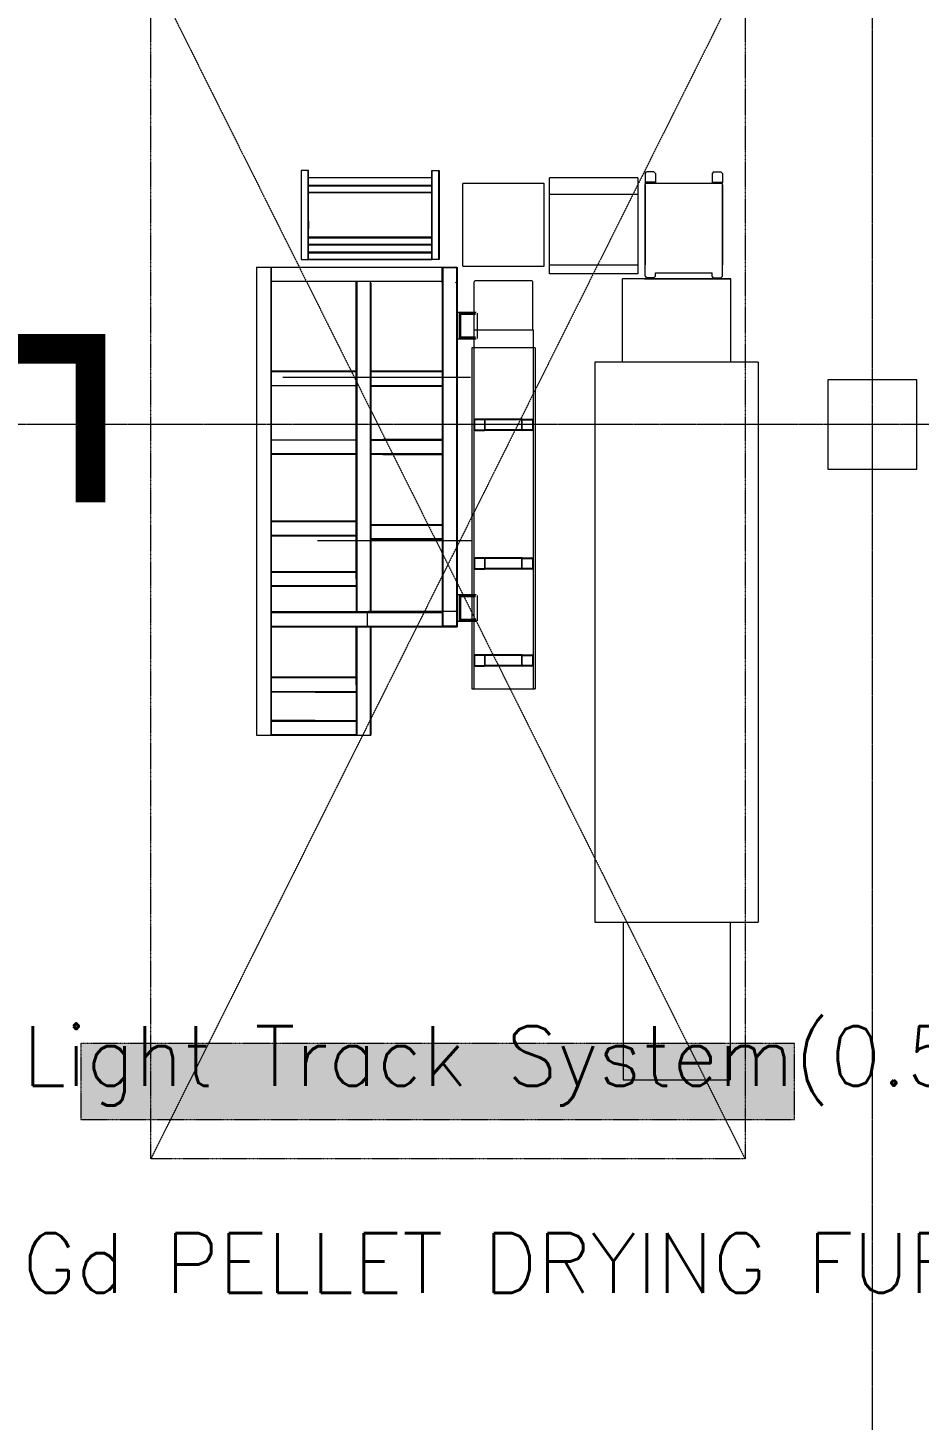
# Model space of a CAD drawing. Extents: x -59767 to 1106559, y -1290 to 1129522.
# Drawn here: x 110525 to 116524, y 275395 to 284764 of the extents above; entities that cross this region are included whole.
import ezdxf
from ezdxf.enums import TextEntityAlignment as Align

# ---------------------------------------------------------------- set-up
doc = ezdxf.new("R2010")
doc.units = 0
for name, pattern in [('CENTER', [2, 1.25, -0.25, 0.25, -0.25]), ('DASHED', [3.5, 2, -1.5]), ('HID', [3, 2, -1])]:
    doc.linetypes.add(name, pattern=pattern)
for name, color, linetype, lineweight in [('00_Crane', 1, 'CONTINUOUS', 15), ('COLUMN', 2, 'CONTINUOUS', 9), ('TEXT', 3, 'CONTINUOUS', 9), ('중간선', 5, 'CONTINUOUS', 9), ('중심선', 1, 'CENTER', 9)]:
    doc.layers.add(name, color=color, linetype=linetype, lineweight=lineweight)
doc.styles.get("Standard").update_dxf_attribs({"font": 'romans.shx', "bigfont": 'whtgtxt.shx'})

# ---------------------------------------------------------------- blocks, each defined once
blk = doc.blocks.new('column600')
at = {"layer": 'COLUMN', "linetype": 'Continuous'}
blk.add_lwpolyline([(-300, -300), (300, -300), (300, 300), (-300, 300)], close=True, dxfattribs=at)

msp = doc.modelspace()

# ---------------------------------------------------------------- hatches: boundary and pattern name
at = {"layer": '중간선'}
h = msp.add_hatch(color=1, dxfattribs=at)
h.dxf.hatch_style = 1
h.paths.add_polyline_path([(115683.9, 277417.1), (115683.9, 277929.9), (110882.1, 277929.9), (110882.1, 277417.1)])

# ---------------------------------------------------------------- linework, layer by layer
at = {"layer": '00_Crane', "linetype": 'HID'}
for p, q in [((115352.1, 285152.7), (111352.1, 277152.7)), ((111352.1, 285152.7), (115352.1, 277152.7))]:
    msp.add_line(p, q, dxfattribs=at)
for points in [[(111352.1, 285152.7), (115352.1, 285152.7), (115352.1, 277152.7), (111352.1, 277152.7)], [(115683.9, 277417.1), (115683.9, 277929.9), (110882.1, 277929.9), (110882.1, 277417.1)]]:
    msp.add_lwpolyline(points, close=True, dxfattribs=at)
at = {"layer": '중간선'}
for p, q in [((112363.9, 283804.5), (112363.9, 283204.5)), ((112413.9, 283804.5), (112363.9, 283804.5)), ((112367.1, 283204.5), (112367.1, 283804.5)), ((112410.7, 283204.5), (112410.7, 283804.5)), ((112413.9, 283204.5), (112413.9, 283804.5)), ((113243.9, 283804.5), (113293.9, 283804.5)), ((113243.9, 283204.5), (113243.9, 283804.5)), ((113247.1, 283204.5), (113247.1, 283804.5)), ((113290.7, 283204.5), (113290.7, 283804.5)), ((113293.9, 283804.5), (113293.9, 283204.5)), ((112413.9, 283757.7), (113243.9, 283757.7)), ((113243.9, 283754.5), (112413.9, 283754.5)), ((112413.9, 283704.5), (113243.9, 283704.5)), ((113999.1, 283716.5), (113453.1, 283716.5)), ((113453.1, 283160.5), (113453.1, 283716.5)), ((113999.1, 283160.5), (113999.1, 283716.5)), ((114629.6, 283754.5), (114036.1, 283754.5)), ((114036.1, 283108.5), (114036.1, 283754.5)), ((114629.6, 283754.5), (114629.6, 283108.5)), ((114679.6, 283784.5), (114689.6, 283794.5)), ((114679.6, 283784.5), (114679.6, 283720.5)), ((114748.6, 283725.5), (114679.6, 283725.5)), ((114748.6, 283720.5), (114679.6, 283720.5)), ((115199.6, 283716.5), (114679.6, 283716.5)), ((114679.6, 283092.5), (114679.6, 283716.5)), ((114679.6, 283706.9), (114679.6, 283170.1)), ((114679.6, 283170.5), (114679.6, 283706.5)), ((114684.6, 283720.5), (114734.6, 283720.5)), ((114738.6, 283794.5), (114689.6, 283794.5)), ((114738.6, 283794.5), (114748.6, 283784.5)), ((114748.6, 283784.5), (114748.6, 283720.5)), ((115140.6, 283794.5), (115130.6, 283784.5)), ((115130.6, 283784.5), (115130.6, 283720.5)), ((115130.6, 283725.5), (115199.6, 283725.5)), ((115130.6, 283720.5), (115199.6, 283720.5)), ((115140.6, 283794.5), (115189.6, 283794.5)), ((115194.6, 283720.5), (115144.6, 283720.5)), ((115199.6, 283784.5), (115189.6, 283794.5)), ((115199.6, 283784.5), (115199.6, 283720.5)), ((115199.6, 283092.5), (115199.6, 283716.5)), ((115199.6, 283706.9), (115199.6, 283170.1)), ((115199.6, 283170.5), (115199.6, 283706.5)), ((112413.9, 283701.3), (113243.9, 283701.3)), ((112413.9, 283657.7), (113243.9, 283657.7)), ((113243.9, 283654.5), (112413.9, 283654.5)), ((114629.6, 283642.5), (114036.1, 283642.5)), ((112413.9, 283463.5), (112413.9, 283413.5)), ((113243.9, 283354.5), (112413.9, 283354.5)), ((112413.9, 283351.3), (113243.9, 283351.3)), ((112413.9, 283307.7), (113243.9, 283307.7)), ((112413.9, 283304.5), (113243.9, 283304.5)), ((113243.9, 283254.5), (112413.9, 283254.5)), ((112413.9, 283251.3), (113243.9, 283251.3)), ((113243.9, 283204.5), (113243.9, 283254.5)), ((112063.9, 283154), (113413.9, 283154)), ((112063.9, 283154), (112063.9, 280004)), ((112159.4, 283154), (112159.4, 280004)), ((112163.9, 280004), (112163.9, 283154)), ((112363.9, 283204.5), (112413.9, 283204.5)), ((112413.9, 283207.7), (113243.9, 283207.7)), ((112413.9, 283204.5), (113243.9, 283204.5)), ((113293.9, 283204.5), (113243.9, 283204.5)), ((113313.9, 283049), (113313.9, 283154)), ((113318.4, 283154), (113318.4, 280734)), ((113409.4, 283149.5), (113318.4, 283149.5)), ((113413.9, 283144), (113403.9, 283154)), ((113409.4, 283154), (113409.4, 280734)), ((113413.9, 283154), (113413.9, 280734)), ((113453.1, 283160.5), (113999.1, 283160.5)), ((114629.6, 283167.5), (114036.1, 283167.5)), ((112163.9, 283058.5), (113313.9, 283058.5)), ((112733.9, 281054), (112733.9, 283054)), ((112738.4, 283054), (112738.4, 280834)), ((112829.4, 283054), (112829.4, 280834)), ((112833.9, 283049), (112833.9, 280839)), ((113313.9, 283054), (113313.9, 280839)), ((113313.9, 283049), (113313.9, 282404)), ((113413.9, 283059), (113403.9, 283049)), ((113528.6, 282732), (113528.6, 283056)), ((113917.6, 283062), (113534.6, 283062)), ((113923.6, 282732), (113923.6, 283056)), ((114629.6, 283108.5), (114036.1, 283108.5)), ((115256.1, 283075), (114526.1, 283075)), ((114526.1, 282515), (114526.1, 283075)), ((114676.1, 283075), (115256.1, 283075)), ((114679.6, 283092.5), (114689.6, 283082.5)), ((114738.6, 283082.5), (114689.6, 283082.5)), ((114738.6, 283082.5), (114748.6, 283092.5)), ((114748.6, 283116.5), (115130.6, 283116.5)), ((114748.6, 283092.5), (114748.6, 283116.5)), ((115130.6, 283092.5), (115130.6, 283116.5)), ((115140.6, 283082.5), (115130.6, 283092.5)), ((115140.6, 283082.5), (115189.6, 283082.5)), ((115199.6, 283092.5), (115189.6, 283082.5)), ((115256.1, 282515), (115256.1, 283075)), ((113427.9, 282849), (113413.9, 282849)), ((113542.9, 282849), (113427.9, 282849)), ((113427.9, 282849), (113427.9, 282669)), ((113436.9, 282849), (113436.9, 282669)), ((113537.9, 282844), (113436.9, 282844)), ((113537.9, 282835), (113436.9, 282835)), ((113547.9, 282844), (113547.9, 282674)), ((113537.9, 282683), (113436.9, 282683)), ((113537.9, 282674), (113436.9, 282674)), ((113526.1, 282732), (113526.1, 280316.2)), ((113526.1, 282732), (113926.1, 282732)), ((113926.1, 282732), (113926.1, 280316.2)), ((113427.9, 282669), (113413.9, 282669)), ((113542.9, 282669), (113427.9, 282669)), ((113512.1, 282612), (113512.1, 280316.2)), ((113940.1, 282612), (113512.1, 282612)), ((113940.1, 282612), (113940.1, 280316.2)), ((114341.1, 282515), (114341.1, 278745)), ((115441.1, 282515), (114341.1, 282515)), ((115441.1, 282515), (115441.1, 278745)), ((112733.9, 282454), (112163.9, 282454)), ((112733.9, 282449.5), (112163.9, 282449.5)), ((112241.9, 282413.7), (113503.1, 282413.7)), ((112941.4, 282454), (112833.9, 282454)), ((113313.9, 282449.5), (112833.9, 282449.5)), ((113313.9, 282454), (112941.4, 282454)), ((112163.9, 282358.5), (112733.9, 282358.5)), ((112833.9, 282358.5), (113313.9, 282358.5)), ((112833.9, 282354), (112941.4, 282354)), ((112941.4, 282354), (113313.9, 282354)), ((113528.6, 282123.6), (113528.6, 282061.4)), ((113531.8, 282123.6), (113531.8, 282061.4)), ((113597.2, 282130), (113535, 282130)), ((113597.2, 282126.8), (113535, 282126.8)), ((113600.4, 282061.4), (113600.4, 282123.6)), ((113848.6, 282130), (113603.6, 282130)), ((113848.6, 282126.8), (113603.6, 282126.8)), ((113603.6, 282061.4), (113603.6, 282123.6)), ((113848.6, 282061.4), (113848.6, 282123.6)), ((113851.8, 282061.4), (113851.8, 282123.6)), ((113855, 282130), (113917.2, 282130)), ((113855, 282126.8), (113917.2, 282126.8)), ((113920.4, 282123.6), (113920.4, 282061.4)), ((113923.6, 282123.6), (113923.6, 282061.4)), ((113535, 282058.2), (113597.2, 282058.2)), ((113535, 282055), (113597.2, 282055)), ((113848.6, 282058.2), (113603.6, 282058.2)), ((113848.6, 282055), (113603.6, 282055)), ((113917.2, 282058.2), (113855, 282058.2)), ((113917.2, 282055), (113855, 282055)), ((112733.9, 281989.5), (112163.9, 281989.5)), ((112833.9, 281994), (113313.9, 281994)), ((112833.9, 281989.5), (113313.9, 281989.5)), ((113313.9, 281994), (112913.9, 281994)), ((113313.9, 281989.5), (112913.9, 281989.5)), ((112733.9, 281898.5), (112163.9, 281898.5)), ((112733.9, 281894), (112163.9, 281894)), ((113313.9, 281898.5), (112833.9, 281898.5)), ((113313.9, 281894), (112833.9, 281894)), ((112913.9, 281898.5), (113313.9, 281898.5)), ((112913.9, 281894), (113313.9, 281894)), ((112733.9, 281444), (112163.9, 281444)), ((112733.9, 281439.5), (112163.9, 281439.5)), ((113313.9, 281420), (112833.9, 281420)), ((113313.9, 281415.5), (112833.9, 281415.5)), ((112733.9, 281348.5), (112163.9, 281348.5)), ((112733.9, 281344), (112163.9, 281344)), ((112475.4, 281313.7), (113513, 281313.7)), ((113313.9, 281324.5), (112833.9, 281324.5)), ((113313.9, 281320), (112833.9, 281320)), ((113528.6, 281190.6), (113528.6, 281128.4)), ((113531.8, 281190.6), (113531.8, 281128.4)), ((113597.2, 281197), (113535, 281197)), ((113597.2, 281193.8), (113535, 281193.8)), ((113600.4, 281128.4), (113600.4, 281190.6)), ((113848.6, 281197), (113603.6, 281197)), ((113848.6, 281193.8), (113603.6, 281193.8)), ((113603.6, 281128.4), (113603.6, 281190.6)), ((113848.6, 281128.4), (113848.6, 281190.6)), ((113851.8, 281128.4), (113851.8, 281190.6)), ((113855, 281197), (113917.2, 281197)), ((113855, 281193.8), (113917.2, 281193.8)), ((113920.4, 281190.6), (113920.4, 281128.4)), ((113923.6, 281190.6), (113923.6, 281128.4)), ((112733.9, 281104), (112163.9, 281104)), ((112733.9, 281099.5), (112163.9, 281099.5)), ((113535, 281125.2), (113597.2, 281125.2)), ((113535, 281122), (113597.2, 281122)), ((113848.6, 281125.2), (113603.6, 281125.2)), ((113848.6, 281122), (113603.6, 281122)), ((113917.2, 281125.2), (113855, 281125.2)), ((113917.2, 281122), (113855, 281122)), ((112733.9, 281008.5), (112163.9, 281008.5)), ((112733.9, 281004), (112163.9, 281004)), ((112733.9, 281054), (112733.9, 280834)), ((113427.9, 280949), (113413.9, 280949)), ((113542.9, 280949), (113427.9, 280949)), ((113427.9, 280949), (113427.9, 280769)), ((113436.9, 280949), (113436.9, 280769)), ((113537.9, 280944), (113436.9, 280944)), ((113537.9, 280935), (113436.9, 280935)), ((113547.9, 280944), (113547.9, 280774)), ((112813.9, 280834), (112163.9, 280834)), ((112163.9, 280829.5), (113313.9, 280829.5)), ((112808.9, 280829), (112818.9, 280839)), ((112808.9, 280829), (112808.9, 280744)), ((112813.9, 280834), (113313.9, 280834)), ((112818.9, 280839), (113403.9, 280839)), ((112833.9, 280839), (112833.9, 280834)), ((113313.9, 280839), (113313.9, 280734)), ((113413.9, 280829), (113403.9, 280839)), ((112163.9, 280738.5), (113313.9, 280738.5)), ((112163.9, 280734), (113413.9, 280734)), ((112733.9, 280344), (112733.9, 280734)), ((112738.4, 280734), (112738.4, 280004)), ((112808.9, 280744), (112818.9, 280734)), ((112829.4, 280734), (112829.4, 280004)), ((112833.9, 280734), (112833.9, 280004)), ((113409.4, 280738.5), (113318.4, 280738.5)), ((113413.9, 280744), (113403.9, 280734)), ((113427.9, 280769), (113413.9, 280769)), ((113542.9, 280769), (113427.9, 280769)), ((113537.9, 280783), (113436.9, 280783)), ((113537.9, 280774), (113436.9, 280774)), ((113528.6, 280538.1), (113528.6, 280475.9)), ((113531.8, 280538.1), (113531.8, 280475.9)), ((113597.2, 280544.5), (113535, 280544.5)), ((113597.2, 280541.3), (113535, 280541.3)), ((113600.4, 280475.9), (113600.4, 280538.1)), ((113848.6, 280544.5), (113603.6, 280544.5)), ((113848.6, 280541.3), (113603.6, 280541.3)), ((113603.6, 280475.9), (113603.6, 280538.1)), ((113848.6, 280475.9), (113848.6, 280538.1)), ((113851.8, 280475.9), (113851.8, 280538.1)), ((113855, 280544.5), (113917.2, 280544.5)), ((113855, 280541.3), (113917.2, 280541.3)), ((113920.4, 280538.1), (113920.4, 280475.9)), ((113923.6, 280538.1), (113923.6, 280475.9)), ((113535, 280472.7), (113597.2, 280472.7)), ((113535, 280469.5), (113597.2, 280469.5)), ((113848.6, 280472.7), (113603.6, 280472.7)), ((113848.6, 280469.5), (113603.6, 280469.5)), ((113917.2, 280472.7), (113855, 280472.7)), ((113917.2, 280469.5), (113855, 280469.5)), ((112733.9, 280394), (112163.9, 280394)), ((112733.9, 280389.5), (112163.9, 280389.5)), ((112733.9, 280344), (112733.9, 280004)), ((112163.9, 280298.5), (112733.9, 280298.5)), ((112458.9, 280294), (112163.9, 280294)), ((112458.9, 280294), (112733.9, 280294)), ((113512.1, 280316.2), (113940.1, 280316.2)), ((112458.9, 280104), (112163.9, 280104)), ((112163.9, 280099.5), (112733.9, 280099.5)), ((112458.9, 280104), (112733.9, 280104)), ((112063.9, 280004), (112833.9, 280004)), ((112163.9, 280008.5), (112733.9, 280008.5)), ((114341.1, 278745), (115441.1, 278745)), ((114531.1, 278745), (114531.1, 277685)), ((115251.1, 278745), (115251.1, 277685)), ((114531.1, 277685), (115251.1, 277685))]:
    msp.add_line(p, q, dxfattribs=at)
at = {"layer": '중간선', "color": 2, "linetype": 'DASHED', "ltscale": 200, "const_width": 200}
msp.add_lwpolyline([(97226.9, 287831.1), (97226.9, 285901.3), (97226.9, 282604.9), (110946.1, 282604.9), (110946.1, 281572.2)], dxfattribs=at)
at = {"layer": '중간선'}
for centre in [(113602, 282092.5), (113850.2, 282092.5), (113602, 281159.5), (113850.2, 281159.5), (113602, 280507), (113850.2, 280507)]:
    msp.add_circle(centre, 0.25, dxfattribs=at)
for centre, radius, start, end in [((113534.6, 283056), 6, 90, 180), ((113917.6, 283056), 6, 0, 90), ((113535, 282123.6), 6.4, 90, 180), ((113535, 282123.6), 3.2, 90, 180), ((113597.2, 282123.6), 6.4, 0, 90), ((113597.2, 282123.6), 3.2, 0, 90), ((113855, 282123.6), 6.4, 90, 180), ((113855, 282123.6), 3.2, 90, 180), ((113917.2, 282123.6), 6.4, 0, 90), ((113917.2, 282123.6), 3.2, 0, 90), ((113535, 282061.4), 6.4, 180, 270), ((113535, 282061.4), 3.2, 180, 270), ((113597.2, 282061.4), 3.2, 270, 0), ((113597.2, 282061.4), 6.4, 270, 0), ((113855, 282061.4), 6.4, 180, 270), ((113855, 282061.4), 3.2, 180, 270), ((113917.2, 282061.4), 6.4, 270, 0), ((113917.2, 282061.4), 3.2, 270, 0), ((113535, 281190.6), 6.4, 90, 180), ((113535, 281190.6), 3.2, 90, 180), ((113597.2, 281190.6), 6.4, 0, 90), ((113597.2, 281190.6), 3.2, 0, 90), ((113855, 281190.6), 6.4, 90, 180), ((113855, 281190.6), 3.2, 90, 180), ((113917.2, 281190.6), 6.4, 0, 90), ((113917.2, 281190.6), 3.2, 0, 90), ((113535, 281128.4), 6.4, 180, 270), ((113535, 281128.4), 3.2, 180, 270), ((113597.2, 281128.4), 3.2, 270, 0), ((113597.2, 281128.4), 6.4, 270, 0), ((113855, 281128.4), 6.4, 180, 270), ((113855, 281128.4), 3.2, 180, 270), ((113917.2, 281128.4), 6.4, 270, 0), ((113917.2, 281128.4), 3.2, 270, 0), ((113535, 280538.1), 6.4, 90, 180), ((113535, 280538.1), 3.2, 90, 180), ((113597.2, 280538.1), 6.4, 0, 90), ((113597.2, 280538.1), 3.2, 0, 90), ((113855, 280538.1), 6.4, 90, 180), ((113855, 280538.1), 3.2, 90, 180), ((113917.2, 280538.1), 6.4, 0, 90), ((113917.2, 280538.1), 3.2, 0, 90), ((113535, 280475.9), 6.4, 180, 270), ((113535, 280475.9), 3.2, 180, 270), ((113597.2, 280475.9), 3.2, 270, 0), ((113597.2, 280475.9), 6.4, 270, 0), ((113855, 280475.9), 6.4, 180, 270), ((113855, 280475.9), 3.2, 180, 270), ((113917.2, 280475.9), 6.4, 270, 0), ((113917.2, 280475.9), 3.2, 270, 0)]:
    msp.add_arc(centre, radius, start, end, dxfattribs=at)
at = {"layer": '중심선'}
for p, q in [((116208.2, 303942.2), (116208.2, 267094.9)), ((154858.2, 282094.9), (62208.2, 282094.9))]:
    msp.add_line(p, q, dxfattribs=at)

# ---------------------------------------------------------------- block references
at = {"layer": 'COLUMN', "linetype": 'Continuous'}
msp.add_blockref('column600', (116208.2, 282094.9), dxfattribs=at)

# ---------------------------------------------------------------- texts
at = {"layer": 'TEXT', "lineweight": 9}
for s, p in [('Light Track System(0.5TON)', (110490.1, 277525.4)), ('Gd PELLET DRYING FURNACE', (110490.1, 276132.1))]:
    msp.add_text(s, height=400, dxfattribs=at).set_placement(p, align=Align.BOTTOM_LEFT)

doc.saveas('drawing.dxf')
